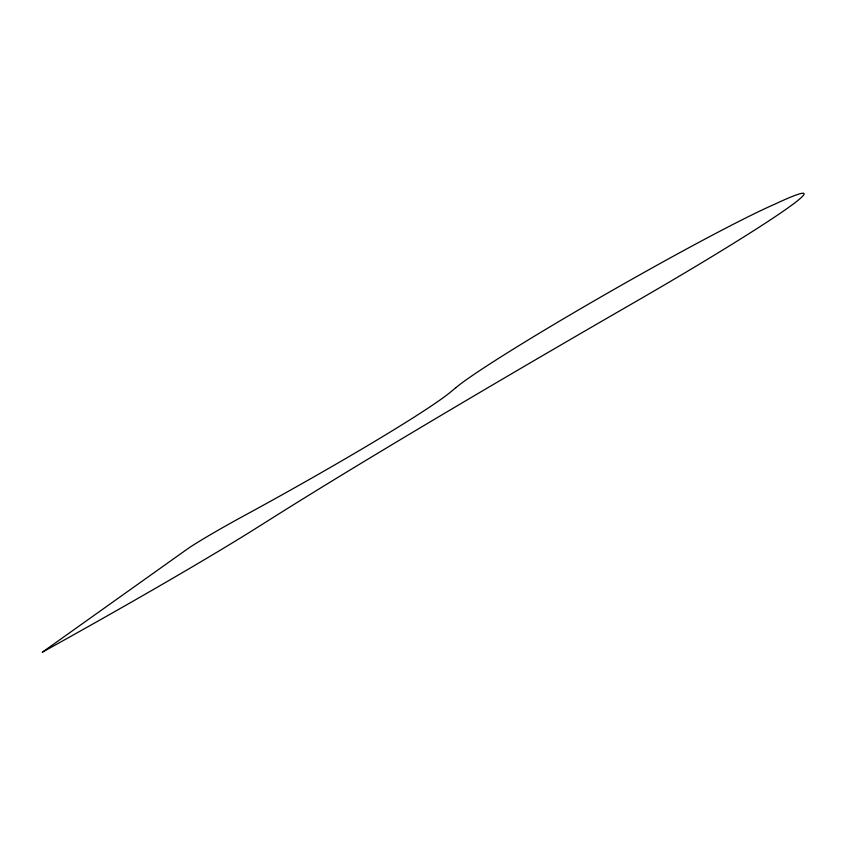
<?xml version="1.0" encoding="UTF-8"?>
<svg xmlns="http://www.w3.org/2000/svg" width="846" height="846" viewBox="0 0 846 846"><rect width="100%" height="100%" fill="white"/><g stroke="black" fill="none" stroke-linecap="round" stroke-linejoin="round"><path stroke-width="1.27" d="M455.899 387.648L450.96 391.73A208.021 10.628 -29.1 0 1 243.088 516.272A56.819 2.506 -29.1 0 0 187.442 548.959L42.3 652.224A349.81 13.853 -28.7 0 0 251.886 530.876L273.11 517.519A663.211 19.416 -29.6 0 1 634.014 302.614A223.682 10.501 -29.7 0 0 774.513 204.309A194.823 9.317 -29.7 0 0 604.879 294.662A194.823 9.317 -29.7 0 0 455.899 387.648"/></g></svg>
